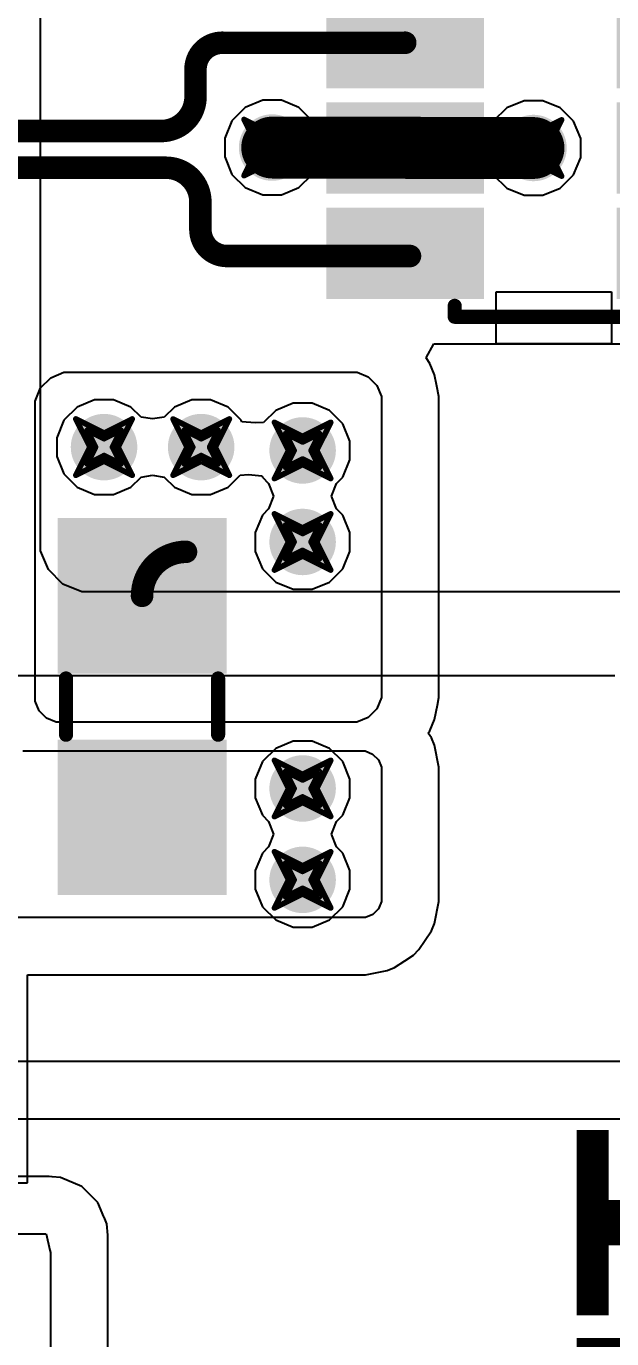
# Model space of a CAD drawing. Header units: inches. Extents: x -2 to 5376, y -4 to 5426.
# Drawn here: x 123.47 to 128.75, y 16.98 to 28.82 of the extents above; entities that cross this region are included whole.
import ezdxf

# ---------------------------------------------------------------- set-up
doc = ezdxf.new("R2010")
doc.units = ezdxf.units.IN
for name, color, linetype in [('Bottom Layer', 5, 'Continuous'), ('Drill Drawing', 1, 'Continuous'), ('Layer 1', 16, 'Continuous'), ('Layer 2', 76, 'Continuous'), ('Top Layer', 1, 'Continuous'), ('Top Overlay', 2, 'Continuous'), ('Top Paste', 8, 'Continuous'), ('Top Solder', 216, 'Continuous'), ('Via Holes', 16, 'Continuous')]:
    doc.layers.add(name, color=color, linetype=linetype)
doc.styles.add('Arial Black_Bold', font='', dxfattribs={"height": 0.2})
doc.styles.get('Arial Black_Bold').set_extended_font_data('Arial Black', bold=True)

# ---------------------------------------------------------------- blocks, each defined once
blk = doc.blocks.new('SOT_23_6_139')
at = {"layer": 'Top Layer'}
for points in [[(-1.92, 1.26), (-0.7, 1.26), (-0.7, 0.64), (-1.92, 0.64)], [(0.7, 1.26), (1.92, 1.26), (1.92, 0.64), (0.7, 0.64)], [(-1.92, 0.31), (-0.7, 0.31), (-0.7, -0.31), (-1.92, -0.31)], [(0.7, 0.31), (1.92, 0.31), (1.92, -0.31), (0.7, -0.31)], [(-1.92, -0.64), (-0.7, -0.64), (-0.7, -1.26), (-1.92, -1.26)], [(0.7, -0.64), (1.92, -0.64), (1.92, -1.26), (0.7, -1.26)]]:
    blk.add_hatch(color=1, dxfattribs=at).paths.add_polyline_path(points)
at = {"layer": 'Top Paste'}
for points in [[(-1.92, 1.26), (-0.7, 1.26), (-0.7, 0.64), (-1.92, 0.64)], [(0.7, 1.26), (1.92, 1.26), (1.92, 0.64), (0.7, 0.64)], [(-1.92, 0.31), (-0.7, 0.31), (-0.7, -0.31), (-1.92, -0.31)], [(0.7, 0.31), (1.92, 0.31), (1.92, -0.31), (0.7, -0.31)], [(-1.92, -0.64), (-0.7, -0.64), (-0.7, -1.26), (-1.92, -1.26)], [(0.7, -0.64), (1.92, -0.64), (1.92, -1.26), (0.7, -1.26)]]:
    blk.add_hatch(color=8, dxfattribs=at).paths.add_polyline_path(points)
at = {"layer": 'Top Solder'}
for points in [[(-2.022, 1.362), (-0.598, 1.362), (-0.598, 0.538), (-2.022, 0.538)], [(0.598, 1.362), (2.022, 1.362), (2.022, 0.538), (0.598, 0.538)], [(-2.022, 0.412), (-0.598, 0.412), (-0.598, -0.412), (-2.022, -0.412)], [(0.598, 0.412), (2.022, 0.412), (2.022, -0.412), (0.598, -0.412)], [(-2.022, -0.538), (-0.598, -0.538), (-0.598, -1.362), (-2.022, -1.362)], [(0.598, -0.538), (2.022, -0.538), (2.022, -1.362), (0.598, -1.362)]]:
    blk.add_hatch(color=216, dxfattribs=at).paths.add_polyline_path(points)
at = {"layer": 'Top Overlay', "const_width": 0.127}
for points in [[(-0.889, 1.524), (-0.889, 1.424)], [(0.864, 1.524), (-0.889, 1.524)], [(0.864, 1.524), (0.864, 1.424)], [(-2.184, 1.092), (-2.184, 0.838)], [(-2.057, 0.965), (-2.184, 1.092)], [(-2.057, 0.965), (-2.184, 0.838)], [(-0.889, -1.524), (-0.889, -1.424)], [(0.864, -1.424), (0.864, -1.524)], [(0.864, -1.524), (-0.889, -1.524)]]:
    blk.add_lwpolyline(points, dxfattribs=at)
at = {"layer": 'Top Overlay', "const_width": 0.0635}
for points in [[(-0.921, 1.524, 1), (-0.857, 1.524, 1)], [(-0.921, 1.524, 1), (-0.857, 1.524, 1)], [(0.832, 1.524, 1), (0.895, 1.524, 1)], [(0.832, 1.524, 1), (0.895, 1.524, 1)], [(-0.921, 1.424, 1), (-0.857, 1.424, 1)], [(0.832, 1.424, 1), (0.895, 1.424, 1)], [(-2.216, 1.092, 1), (-2.153, 1.092, 1)], [(-2.216, 1.092, 1), (-2.153, 1.092, 1)], [(-2.089, 0.965, 1), (-2.026, 0.965, 1)], [(-2.089, 0.965, 1), (-2.026, 0.965, 1)], [(-2.216, 0.838, 1), (-2.153, 0.838, 1)], [(-2.216, 0.838, 1), (-2.153, 0.838, 1)], [(-0.921, -1.424, 1), (-0.857, -1.424, 1)], [(0.832, -1.424, 1), (0.895, -1.424, 1)], [(-0.921, -1.524, 1), (-0.857, -1.524, 1)], [(-0.921, -1.524, 1), (-0.857, -1.524, 1)], [(0.832, -1.524, 1), (0.895, -1.524, 1)], [(0.832, -1.524, 1), (0.895, -1.524, 1)]]:
    blk.add_lwpolyline(points, format="xyb", close=True, dxfattribs=at)
blk = doc.blocks.new('I___0805_257')
at = {"layer": 'Top Layer'}
for points in [[(-1.6, 0.66), (-0.4, 0.66), (-0.4, -0.66), (-1.6, -0.66)], [(0.4, 0.66), (1.6, 0.66), (1.6, -0.66), (0.4, -0.66)]]:
    blk.add_hatch(color=1, dxfattribs=at).paths.add_polyline_path(points)
at = {"layer": 'Top Paste'}
for points in [[(-1.6, 0.66), (-0.4, 0.66), (-0.4, -0.66), (-1.6, -0.66)], [(0.4, 0.66), (1.6, 0.66), (1.6, -0.66), (0.4, -0.66)]]:
    blk.add_hatch(color=8, dxfattribs=at).paths.add_polyline_path(points)
at = {"layer": 'Top Solder'}
for points in [[(-1.702, 0.762), (-0.298, 0.762), (-0.298, -0.762), (-1.702, -0.762)], [(0.298, 0.762), (1.702, 0.762), (1.702, -0.762), (0.298, -0.762)]]:
    blk.add_hatch(color=216, dxfattribs=at).paths.add_polyline_path(points)
at = {"layer": 'Top Overlay', "const_width": 0.127}
for points in [[(0.254, 0.686), (-0.254, 0.686)], [(0.254, -0.686), (-0.254, -0.686)]]:
    blk.add_lwpolyline(points, dxfattribs=at)
at = {"layer": 'Top Overlay', "const_width": 0.0635}
for points in [[(-0.286, 0.686, 1), (-0.222, 0.686, 1)], [(0.222, 0.686, 1), (0.286, 0.686, 1)], [(-0.286, -0.686, 1), (-0.222, -0.686, 1)], [(0.222, -0.686, 1), (0.286, -0.686, 1)]]:
    blk.add_lwpolyline(points, format="xyb", close=True, dxfattribs=at)

msp = doc.modelspace()

# ---------------------------------------------------------------- hatches: boundary and pattern name
at = {"layer": 'Bottom Layer'}
h = msp.add_hatch(color=5, dxfattribs=at)
edge = h.paths.add_edge_path()
edge.add_arc((125.684, 27.728), 0.3, 0, 360)
h = msp.add_hatch(color=5, dxfattribs=at)
edge = h.paths.add_edge_path()
edge.add_arc((128.041, 27.724), 0.3, 0, 360)
h = msp.add_hatch(color=5, dxfattribs=at)
edge = h.paths.add_edge_path()
edge.add_arc((124.168, 25.024), 0.3, 0, 360)
h = msp.add_hatch(color=5, dxfattribs=at)
edge = h.paths.add_edge_path()
edge.add_arc((125.044, 25.024), 0.3, 0, 360)
h = msp.add_hatch(color=5, dxfattribs=at)
edge = h.paths.add_edge_path()
edge.add_arc((125.959, 24.994), 0.3, 0, 360)
h = msp.add_hatch(color=5, dxfattribs=at)
edge = h.paths.add_edge_path()
edge.add_arc((125.959, 24.168), 0.3, 0, 360)
h = msp.add_hatch(color=5, dxfattribs=at)
edge = h.paths.add_edge_path()
edge.add_arc((125.959, 21.943), 0.3, 0, 360)
h = msp.add_hatch(color=5, dxfattribs=at)
edge = h.paths.add_edge_path()
edge.add_arc((125.959, 21.118), 0.3, 0, 360)
at = {"layer": 'Layer 1'}
h = msp.add_hatch(color=16, dxfattribs=at)
edge = h.paths.add_edge_path()
edge.add_arc((125.684, 27.728), 0.3, 0, 360)
h = msp.add_hatch(color=16, dxfattribs=at)
edge = h.paths.add_edge_path()
edge.add_arc((128.041, 27.724), 0.3, 0, 360)
h = msp.add_hatch(color=16, dxfattribs=at)
edge = h.paths.add_edge_path()
edge.add_arc((124.168, 25.024), 0.3, 0, 360)
h = msp.add_hatch(color=16, dxfattribs=at)
edge = h.paths.add_edge_path()
edge.add_arc((125.044, 25.024), 0.3, 0, 360)
h = msp.add_hatch(color=16, dxfattribs=at)
edge = h.paths.add_edge_path()
edge.add_arc((125.959, 24.994), 0.3, 0, 360)
h = msp.add_hatch(color=16, dxfattribs=at)
edge = h.paths.add_edge_path()
edge.add_arc((125.959, 24.168), 0.3, 0, 360)
h = msp.add_hatch(color=16, dxfattribs=at)
edge = h.paths.add_edge_path()
edge.add_arc((125.959, 21.943), 0.3, 0, 360)
h = msp.add_hatch(color=16, dxfattribs=at)
edge = h.paths.add_edge_path()
edge.add_arc((125.959, 21.118), 0.3, 0, 360)
at = {"layer": 'Layer 2'}
h = msp.add_hatch(color=76, dxfattribs=at)
edge = h.paths.add_edge_path()
edge.add_arc((125.684, 27.728), 0.3, 0, 360)
h = msp.add_hatch(color=76, dxfattribs=at)
edge = h.paths.add_edge_path()
edge.add_arc((128.041, 27.724), 0.3, 0, 360)
h = msp.add_hatch(color=76, dxfattribs=at)
edge = h.paths.add_edge_path()
edge.add_arc((124.168, 25.024), 0.3, 0, 360)
h = msp.add_hatch(color=76, dxfattribs=at)
edge = h.paths.add_edge_path()
edge.add_arc((125.044, 25.024), 0.3, 0, 360)
h = msp.add_hatch(color=76, dxfattribs=at)
edge = h.paths.add_edge_path()
edge.add_arc((125.959, 24.994), 0.3, 0, 360)
h = msp.add_hatch(color=76, dxfattribs=at)
edge = h.paths.add_edge_path()
edge.add_arc((125.959, 24.168), 0.3, 0, 360)
h = msp.add_hatch(color=76, dxfattribs=at)
edge = h.paths.add_edge_path()
edge.add_arc((125.959, 21.943), 0.3, 0, 360)
h = msp.add_hatch(color=76, dxfattribs=at)
edge = h.paths.add_edge_path()
edge.add_arc((125.959, 21.118), 0.3, 0, 360)
at = {"layer": 'Top Layer'}
h = msp.add_hatch(color=1, dxfattribs=at)
edge = h.paths.add_edge_path()
edge.add_arc((125.684, 27.728), 0.3, 0, 360)
h = msp.add_hatch(color=1, dxfattribs=at)
edge = h.paths.add_edge_path()
edge.add_arc((128.041, 27.724), 0.3, 0, 360)
h = msp.add_hatch(color=1, dxfattribs=at)
edge = h.paths.add_edge_path()
edge.add_arc((124.168, 25.024), 0.3, 0, 360)
h = msp.add_hatch(color=1, dxfattribs=at)
edge = h.paths.add_edge_path()
edge.add_arc((125.044, 25.024), 0.3, 0, 360)
h = msp.add_hatch(color=1, dxfattribs=at)
edge = h.paths.add_edge_path()
edge.add_arc((125.959, 24.994), 0.3, 0, 360)
h = msp.add_hatch(color=1, dxfattribs=at)
edge = h.paths.add_edge_path()
edge.add_arc((125.959, 24.168), 0.3, 0, 360)
h = msp.add_hatch(color=1, dxfattribs=at)
edge = h.paths.add_edge_path()
edge.add_arc((125.959, 21.943), 0.3, 0, 360)
h = msp.add_hatch(color=1, dxfattribs=at)
edge = h.paths.add_edge_path()
edge.add_arc((125.959, 21.118), 0.3, 0, 360)
at = {"layer": 'Via Holes'}
h = msp.add_hatch(color=7, dxfattribs=at)
edge = h.paths.add_edge_path()
edge.add_arc((125.684, 27.728), 0.15, 0, 360)
h = msp.add_hatch(color=7, dxfattribs=at)
edge = h.paths.add_edge_path()
edge.add_arc((128.041, 27.724), 0.15, 0, 360)
h = msp.add_hatch(color=7, dxfattribs=at)
edge = h.paths.add_edge_path()
edge.add_arc((124.168, 25.024), 0.15, 0, 360)
h = msp.add_hatch(color=7, dxfattribs=at)
edge = h.paths.add_edge_path()
edge.add_arc((125.044, 25.024), 0.15, 0, 360)
h = msp.add_hatch(color=7, dxfattribs=at)
edge = h.paths.add_edge_path()
edge.add_arc((125.959, 24.994), 0.15, 0, 360)
h = msp.add_hatch(color=7, dxfattribs=at)
edge = h.paths.add_edge_path()
edge.add_arc((125.959, 24.168), 0.15, 0, 360)
h = msp.add_hatch(color=7, dxfattribs=at)
edge = h.paths.add_edge_path()
edge.add_arc((125.959, 21.943), 0.15, 0, 360)
h = msp.add_hatch(color=7, dxfattribs=at)
edge = h.paths.add_edge_path()
edge.add_arc((125.959, 21.118), 0.15, 0, 360)

# ---------------------------------------------------------------- linework, layer by layer
at = {"layer": 'Bottom Layer'}
for p, q in [((125.442, 28.09), (125.322, 27.97)), ((125.599, 28.155), (125.442, 28.09)), ((125.769, 28.155), (125.599, 28.155)), ((125.926, 28.09), (125.769, 28.155)), ((126.046, 27.97), (125.926, 28.09)), ((127.8, 28.086), (127.679, 27.966)), ((127.956, 28.151), (127.8, 28.086)), ((128.126, 28.151), (127.956, 28.151)), ((128.283, 28.086), (128.126, 28.151)), ((128.403, 27.966), (128.283, 28.086)), ((125.322, 27.97), (125.257, 27.813)), ((126.111, 27.813), (126.046, 27.97)), ((127.679, 27.966), (127.614, 27.809)), ((128.468, 27.809), (128.403, 27.966)), ((125.257, 27.813), (125.257, 27.643)), ((126.111, 27.643), (126.111, 27.813)), ((127.614, 27.809), (127.614, 27.639)), ((128.468, 27.639), (128.468, 27.809)), ((125.257, 27.643), (125.322, 27.486)), ((126.046, 27.486), (126.111, 27.643)), ((127.614, 27.639), (127.679, 27.482)), ((128.403, 27.482), (128.468, 27.639)), ((125.322, 27.486), (125.442, 27.366)), ((125.926, 27.366), (126.046, 27.486)), ((127.679, 27.482), (127.8, 27.362)), ((128.283, 27.362), (128.403, 27.482)), ((125.442, 27.366), (125.599, 27.301)), ((125.599, 27.301), (125.769, 27.301)), ((125.769, 27.301), (125.926, 27.366)), ((127.8, 27.362), (127.956, 27.297)), ((127.956, 27.297), (128.126, 27.297)), ((128.126, 27.297), (128.283, 27.362)), ((123.926, 25.386), (123.806, 25.266)), ((124.083, 25.451), (123.926, 25.386)), ((124.253, 25.451), (124.083, 25.451)), ((124.41, 25.386), (124.253, 25.451)), ((124.502, 25.295), (124.41, 25.386)), ((124.802, 25.386), (124.711, 25.295)), ((124.959, 25.451), (124.802, 25.386)), ((125.129, 25.451), (124.959, 25.451)), ((125.286, 25.386), (125.129, 25.451)), ((125.406, 25.266), (125.286, 25.386)), ((125.717, 25.356), (125.607, 25.246)), ((125.874, 25.421), (125.717, 25.356)), ((126.044, 25.421), (125.874, 25.421)), ((126.2, 25.356), (126.044, 25.421)), ((126.321, 25.235), (126.2, 25.356)), ((123.806, 25.266), (123.741, 25.109)), ((124.606, 25.278), (124.502, 25.295)), ((124.711, 25.295), (124.606, 25.278)), ((125.412, 25.253), (125.406, 25.266)), ((125.531, 25.242), (125.412, 25.253)), ((125.607, 25.246), (125.531, 25.242)), ((126.386, 25.079), (126.321, 25.235)), ((123.741, 25.109), (123.741, 24.939)), ((126.386, 24.909), (126.386, 25.079)), ((123.741, 24.939), (123.806, 24.782)), ((126.321, 24.752), (126.386, 24.909)), ((123.806, 24.782), (123.926, 24.662)), ((124.502, 24.754), (124.606, 24.77)), ((124.606, 24.77), (124.711, 24.754)), ((125.286, 24.662), (125.396, 24.772)), ((125.396, 24.772), (125.471, 24.776)), ((125.471, 24.776), (125.591, 24.765)), ((125.591, 24.765), (125.597, 24.752)), ((123.926, 24.662), (124.083, 24.597)), ((124.253, 24.597), (124.41, 24.662)), ((124.41, 24.662), (124.502, 24.754)), ((124.711, 24.754), (124.802, 24.662)), ((124.802, 24.662), (124.959, 24.597)), ((125.129, 24.597), (125.286, 24.662)), ((125.597, 24.752), (125.652, 24.696)), ((125.652, 24.696), (125.697, 24.581)), ((126.22, 24.581), (126.265, 24.696)), ((126.265, 24.696), (126.321, 24.752)), ((124.083, 24.597), (124.253, 24.597)), ((124.959, 24.597), (125.129, 24.597)), ((125.697, 24.581), (125.652, 24.466)), ((126.265, 24.466), (126.22, 24.581)), ((125.597, 24.41), (125.532, 24.253)), ((125.652, 24.466), (125.597, 24.41)), ((126.321, 24.41), (126.265, 24.466)), ((126.386, 24.253), (126.321, 24.41)), ((125.532, 24.253), (125.532, 24.083)), ((126.386, 24.083), (126.386, 24.253)), ((125.532, 24.083), (125.597, 23.926)), ((126.321, 23.926), (126.386, 24.083)), ((125.597, 23.926), (125.717, 23.806)), ((126.2, 23.806), (126.321, 23.926)), ((125.717, 23.806), (125.874, 23.741)), ((125.874, 23.741), (126.044, 23.741)), ((126.044, 23.741), (126.2, 23.806)), ((125.717, 22.305), (125.597, 22.185)), ((125.874, 22.37), (125.717, 22.305)), ((126.044, 22.37), (125.874, 22.37)), ((126.2, 22.305), (126.044, 22.37)), ((126.321, 22.185), (126.2, 22.305)), ((125.597, 22.185), (125.532, 22.028)), ((126.386, 22.028), (126.321, 22.185)), ((125.532, 22.028), (125.532, 21.858)), ((126.386, 21.858), (126.386, 22.028)), ((125.532, 21.858), (125.597, 21.701)), ((126.321, 21.701), (126.386, 21.858)), ((125.597, 21.701), (125.652, 21.646)), ((126.265, 21.646), (126.321, 21.701)), ((125.652, 21.646), (125.697, 21.531)), ((126.22, 21.531), (126.265, 21.646)), ((125.697, 21.531), (125.652, 21.415)), ((126.265, 21.415), (126.22, 21.531)), ((125.597, 21.36), (125.532, 21.203)), ((125.652, 21.415), (125.597, 21.36)), ((126.321, 21.36), (126.265, 21.415)), ((126.386, 21.203), (126.321, 21.36)), ((125.532, 21.203), (125.532, 21.033)), ((126.386, 21.033), (126.386, 21.203)), ((125.532, 21.033), (125.597, 20.876)), ((126.321, 20.876), (126.386, 21.033)), ((125.597, 20.876), (125.717, 20.756)), ((126.2, 20.756), (126.321, 20.876)), ((125.717, 20.756), (125.874, 20.691)), ((126.044, 20.691), (126.2, 20.756)), ((125.874, 20.691), (126.044, 20.691)), ((127.191, 19.479), (122.133, 19.479)), ((132.296, 19.479), (127.191, 19.479)), ((122.085, 18.961), (127.191, 18.961)), ((127.191, 18.961), (132.296, 18.961))]:
    msp.add_line(p, q, dxfattribs=at)
at = {"layer": 'Drill Drawing', "const_width": 0.0508}
for points in [[(125.43, 27.982), (125.684, 27.855)], [(125.43, 27.982), (125.557, 27.728)], [(125.684, 27.855), (125.938, 27.982)], [(125.811, 27.728), (125.938, 27.982)], [(127.787, 27.978), (128.041, 27.851)], [(127.787, 27.978), (127.914, 27.724)], [(128.041, 27.851), (128.295, 27.978)], [(128.168, 27.724), (128.295, 27.978)], [(125.532, 27.88), (125.684, 27.804)], [(125.532, 27.88), (125.608, 27.728)], [(125.684, 27.804), (125.837, 27.88)], [(125.761, 27.728), (125.837, 27.88)], [(127.889, 27.877), (128.041, 27.8)], [(127.889, 27.877), (127.965, 27.724)], [(128.041, 27.8), (128.194, 27.877)], [(128.118, 27.724), (128.194, 27.877)], [(125.43, 27.474), (125.557, 27.728)], [(125.532, 27.576), (125.608, 27.728)], [(125.761, 27.728), (125.837, 27.576)], [(125.811, 27.728), (125.938, 27.474)], [(127.787, 27.47), (127.914, 27.724)], [(127.889, 27.572), (127.965, 27.724)], [(128.118, 27.724), (128.194, 27.572)], [(128.168, 27.724), (128.295, 27.47)], [(125.43, 27.474), (125.684, 27.601)], [(125.532, 27.576), (125.684, 27.652)], [(125.684, 27.652), (125.837, 27.576)], [(125.684, 27.601), (125.938, 27.474)], [(127.787, 27.47), (128.041, 27.597)], [(127.889, 27.572), (128.041, 27.648)], [(128.041, 27.648), (128.194, 27.572)], [(128.041, 27.597), (128.295, 27.47)], [(123.914, 25.278), (124.168, 25.151)], [(123.914, 25.278), (124.041, 25.024)], [(124.168, 25.151), (124.422, 25.278)], [(124.295, 25.024), (124.422, 25.278)], [(124.79, 25.278), (125.044, 25.151)], [(124.79, 25.278), (124.917, 25.024)], [(125.044, 25.151), (125.298, 25.278)], [(125.171, 25.024), (125.298, 25.278)], [(125.705, 25.248), (125.959, 25.121)], [(125.705, 25.248), (125.832, 24.994)], [(125.959, 25.121), (126.213, 25.248)], [(126.086, 24.994), (126.213, 25.248)], [(124.016, 25.177), (124.168, 25.1)], [(124.016, 25.177), (124.092, 25.024)], [(124.168, 25.1), (124.32, 25.177)], [(124.244, 25.024), (124.32, 25.177)], [(124.892, 25.177), (125.044, 25.1)], [(124.892, 25.177), (124.968, 25.024)], [(125.044, 25.1), (125.197, 25.177)], [(125.12, 25.024), (125.197, 25.177)], [(125.806, 25.146), (125.959, 25.07)], [(125.806, 25.146), (125.882, 24.994)], [(125.959, 25.07), (126.111, 25.146)], [(126.035, 24.994), (126.111, 25.146)], [(123.914, 24.77), (124.041, 25.024)], [(124.016, 24.872), (124.092, 25.024)], [(124.244, 25.024), (124.32, 24.872)], [(124.295, 25.024), (124.422, 24.77)], [(124.79, 24.77), (124.917, 25.024)], [(124.892, 24.872), (124.968, 25.024)], [(125.12, 25.024), (125.197, 24.872)], [(125.171, 25.024), (125.298, 24.77)], [(125.705, 24.74), (125.832, 24.994)], [(125.806, 24.841), (125.882, 24.994)], [(126.035, 24.994), (126.111, 24.841)], [(126.086, 24.994), (126.213, 24.74)], [(123.914, 24.77), (124.168, 24.897)], [(124.016, 24.872), (124.168, 24.948)], [(124.168, 24.948), (124.32, 24.872)], [(124.168, 24.897), (124.422, 24.77)], [(124.79, 24.77), (125.044, 24.897)], [(124.892, 24.872), (125.044, 24.948)], [(125.044, 24.948), (125.197, 24.872)], [(125.044, 24.897), (125.298, 24.77)], [(125.705, 24.74), (125.959, 24.867)], [(125.806, 24.841), (125.959, 24.917)], [(125.959, 24.917), (126.111, 24.841)], [(125.959, 24.867), (126.213, 24.74)], [(125.705, 24.422), (125.959, 24.295)], [(125.705, 24.422), (125.832, 24.168)], [(125.959, 24.295), (126.213, 24.422)], [(126.086, 24.168), (126.213, 24.422)], [(125.806, 24.321), (125.959, 24.244)], [(125.806, 24.321), (125.882, 24.168)], [(125.959, 24.244), (126.111, 24.321)], [(126.035, 24.168), (126.111, 24.321)], [(125.705, 23.914), (125.832, 24.168)], [(125.806, 24.016), (125.882, 24.168)], [(126.035, 24.168), (126.111, 24.016)], [(126.086, 24.168), (126.213, 23.914)], [(125.705, 23.914), (125.959, 24.041)], [(125.806, 24.016), (125.959, 24.092)], [(125.959, 24.092), (126.111, 24.016)], [(125.959, 24.041), (126.213, 23.914)], [(125.705, 22.197), (125.959, 22.07)], [(125.705, 22.197), (125.832, 21.943)], [(125.959, 22.07), (126.213, 22.197)], [(126.086, 21.943), (126.213, 22.197)], [(125.806, 22.096), (125.959, 22.019)], [(125.806, 22.096), (125.882, 21.943)], [(125.959, 22.019), (126.111, 22.096)], [(126.035, 21.943), (126.111, 22.096)], [(125.705, 21.689), (125.832, 21.943)], [(125.806, 21.791), (125.882, 21.943)], [(126.035, 21.943), (126.111, 21.791)], [(126.086, 21.943), (126.213, 21.689)], [(125.705, 21.689), (125.959, 21.816)], [(125.806, 21.791), (125.959, 21.867)], [(125.959, 21.867), (126.111, 21.791)], [(125.959, 21.816), (126.213, 21.689)], [(125.705, 21.372), (125.959, 21.245)], [(125.705, 21.372), (125.832, 21.118)], [(125.959, 21.245), (126.213, 21.372)], [(126.086, 21.118), (126.213, 21.372)], [(125.806, 21.27), (125.959, 21.194)], [(125.806, 21.27), (125.882, 21.118)], [(125.959, 21.194), (126.111, 21.27)], [(126.035, 21.118), (126.111, 21.27)], [(125.705, 20.864), (125.832, 21.118)], [(125.806, 20.965), (125.882, 21.118)], [(126.035, 21.118), (126.111, 20.965)], [(126.086, 21.118), (126.213, 20.864)], [(125.705, 20.864), (125.959, 20.991)], [(125.806, 20.965), (125.959, 21.042)], [(125.959, 21.042), (126.111, 20.965)], [(125.959, 20.991), (126.213, 20.864)]]:
    msp.add_lwpolyline(points, dxfattribs=at)
at = {"layer": 'Drill Drawing', "const_width": 0.0254}
for points in [[(125.418, 27.982, 1), (125.443, 27.982, 1)], [(125.418, 27.982, 1), (125.443, 27.982, 1)], [(125.926, 27.982, 1), (125.951, 27.982, 1)], [(125.926, 27.982, 1), (125.951, 27.982, 1)], [(127.775, 27.978, 1), (127.8, 27.978, 1)], [(127.775, 27.978, 1), (127.8, 27.978, 1)], [(128.283, 27.978, 1), (128.308, 27.978, 1)], [(128.283, 27.978, 1), (128.308, 27.978, 1)], [(125.519, 27.88, 1), (125.545, 27.88, 1)], [(125.519, 27.88, 1), (125.545, 27.88, 1)], [(125.672, 27.855, 1), (125.697, 27.855, 1)], [(125.672, 27.855, 1), (125.697, 27.855, 1)], [(125.824, 27.88, 1), (125.849, 27.88, 1)], [(125.824, 27.88, 1), (125.849, 27.88, 1)], [(127.876, 27.877, 1), (127.902, 27.877, 1)], [(127.876, 27.877, 1), (127.902, 27.877, 1)], [(128.029, 27.851, 1), (128.054, 27.851, 1)], [(128.029, 27.851, 1), (128.054, 27.851, 1)], [(128.181, 27.877, 1), (128.206, 27.877, 1)], [(128.181, 27.877, 1), (128.206, 27.877, 1)], [(125.545, 27.728, 1), (125.57, 27.728, 1)], [(125.545, 27.728, 1), (125.57, 27.728, 1)], [(125.595, 27.728, 1), (125.621, 27.728, 1)], [(125.595, 27.728, 1), (125.621, 27.728, 1)], [(125.672, 27.804, 1), (125.697, 27.804, 1)], [(125.672, 27.804, 1), (125.697, 27.804, 1)], [(125.748, 27.728, 1), (125.773, 27.728, 1)], [(125.748, 27.728, 1), (125.773, 27.728, 1)], [(125.799, 27.728, 1), (125.824, 27.728, 1)], [(125.799, 27.728, 1), (125.824, 27.728, 1)], [(127.902, 27.724, 1), (127.927, 27.724, 1)], [(127.902, 27.724, 1), (127.927, 27.724, 1)], [(127.952, 27.724, 1), (127.978, 27.724, 1)], [(127.952, 27.724, 1), (127.978, 27.724, 1)], [(128.029, 27.8, 1), (128.054, 27.8, 1)], [(128.029, 27.8, 1), (128.054, 27.8, 1)], [(128.105, 27.724, 1), (128.13, 27.724, 1)], [(128.105, 27.724, 1), (128.13, 27.724, 1)], [(128.156, 27.724, 1), (128.181, 27.724, 1)], [(128.156, 27.724, 1), (128.181, 27.724, 1)], [(125.672, 27.652, 1), (125.697, 27.652, 1)], [(125.672, 27.652, 1), (125.697, 27.652, 1)], [(125.672, 27.601, 1), (125.697, 27.601, 1)], [(125.672, 27.601, 1), (125.697, 27.601, 1)], [(128.029, 27.648, 1), (128.054, 27.648, 1)], [(128.029, 27.648, 1), (128.054, 27.648, 1)], [(128.029, 27.597, 1), (128.054, 27.597, 1)], [(128.029, 27.597, 1), (128.054, 27.597, 1)], [(125.418, 27.474, 1), (125.443, 27.474, 1)], [(125.418, 27.474, 1), (125.443, 27.474, 1)], [(125.519, 27.576, 1), (125.545, 27.576, 1)], [(125.519, 27.576, 1), (125.545, 27.576, 1)], [(125.824, 27.576, 1), (125.849, 27.576, 1)], [(125.824, 27.576, 1), (125.849, 27.576, 1)], [(125.926, 27.474, 1), (125.951, 27.474, 1)], [(125.926, 27.474, 1), (125.951, 27.474, 1)], [(127.775, 27.47, 1), (127.8, 27.47, 1)], [(127.775, 27.47, 1), (127.8, 27.47, 1)], [(127.876, 27.572, 1), (127.902, 27.572, 1)], [(127.876, 27.572, 1), (127.902, 27.572, 1)], [(128.181, 27.572, 1), (128.206, 27.572, 1)], [(128.181, 27.572, 1), (128.206, 27.572, 1)], [(128.283, 27.47, 1), (128.308, 27.47, 1)], [(128.283, 27.47, 1), (128.308, 27.47, 1)], [(123.901, 25.278, 1), (123.927, 25.278, 1)], [(123.901, 25.278, 1), (123.927, 25.278, 1)], [(124.409, 25.278, 1), (124.435, 25.278, 1)], [(124.409, 25.278, 1), (124.435, 25.278, 1)], [(124.778, 25.278, 1), (124.803, 25.278, 1)], [(124.778, 25.278, 1), (124.803, 25.278, 1)], [(125.285, 25.278, 1), (125.311, 25.278, 1)], [(125.285, 25.278, 1), (125.311, 25.278, 1)], [(125.692, 25.248, 1), (125.717, 25.248, 1)], [(125.692, 25.248, 1), (125.717, 25.248, 1)], [(126.2, 25.248, 1), (126.225, 25.248, 1)], [(126.2, 25.248, 1), (126.225, 25.248, 1)], [(124.003, 25.177, 1), (124.028, 25.177, 1)], [(124.003, 25.177, 1), (124.028, 25.177, 1)], [(124.155, 25.151, 1), (124.181, 25.151, 1)], [(124.155, 25.151, 1), (124.181, 25.151, 1)], [(124.155, 25.1, 1), (124.181, 25.1, 1)], [(124.155, 25.1, 1), (124.181, 25.1, 1)], [(124.308, 25.177, 1), (124.333, 25.177, 1)], [(124.308, 25.177, 1), (124.333, 25.177, 1)], [(124.879, 25.177, 1), (124.904, 25.177, 1)], [(124.879, 25.177, 1), (124.904, 25.177, 1)], [(125.031, 25.151, 1), (125.057, 25.151, 1)], [(125.031, 25.151, 1), (125.057, 25.151, 1)], [(125.031, 25.1, 1), (125.057, 25.1, 1)], [(125.031, 25.1, 1), (125.057, 25.1, 1)], [(125.184, 25.177, 1), (125.209, 25.177, 1)], [(125.184, 25.177, 1), (125.209, 25.177, 1)], [(125.793, 25.146, 1), (125.819, 25.146, 1)], [(125.793, 25.146, 1), (125.819, 25.146, 1)], [(125.946, 25.121, 1), (125.971, 25.121, 1)], [(125.946, 25.121, 1), (125.971, 25.121, 1)], [(126.098, 25.146, 1), (126.124, 25.146, 1)], [(126.098, 25.146, 1), (126.124, 25.146, 1)], [(124.028, 25.024, 1), (124.054, 25.024, 1)], [(124.028, 25.024, 1), (124.054, 25.024, 1)], [(124.079, 25.024, 1), (124.104, 25.024, 1)], [(124.079, 25.024, 1), (124.104, 25.024, 1)], [(124.231, 25.024, 1), (124.257, 25.024, 1)], [(124.231, 25.024, 1), (124.257, 25.024, 1)], [(124.282, 25.024, 1), (124.308, 25.024, 1)], [(124.282, 25.024, 1), (124.308, 25.024, 1)], [(124.904, 25.024, 1), (124.93, 25.024, 1)], [(124.904, 25.024, 1), (124.93, 25.024, 1)], [(124.955, 25.024, 1), (124.981, 25.024, 1)], [(124.955, 25.024, 1), (124.981, 25.024, 1)], [(125.108, 25.024, 1), (125.133, 25.024, 1)], [(125.108, 25.024, 1), (125.133, 25.024, 1)], [(125.159, 25.024, 1), (125.184, 25.024, 1)], [(125.159, 25.024, 1), (125.184, 25.024, 1)], [(125.819, 24.994, 1), (125.844, 24.994, 1)], [(125.819, 24.994, 1), (125.844, 24.994, 1)], [(125.87, 24.994, 1), (125.895, 24.994, 1)], [(125.87, 24.994, 1), (125.895, 24.994, 1)], [(125.946, 25.07, 1), (125.971, 25.07, 1)], [(125.946, 25.07, 1), (125.971, 25.07, 1)], [(126.022, 24.994, 1), (126.047, 24.994, 1)], [(126.022, 24.994, 1), (126.047, 24.994, 1)], [(126.073, 24.994, 1), (126.098, 24.994, 1)], [(126.073, 24.994, 1), (126.098, 24.994, 1)], [(124.003, 24.872, 1), (124.028, 24.872, 1)], [(124.003, 24.872, 1), (124.028, 24.872, 1)], [(124.155, 24.948, 1), (124.181, 24.948, 1)], [(124.155, 24.948, 1), (124.181, 24.948, 1)], [(124.155, 24.897, 1), (124.181, 24.897, 1)], [(124.155, 24.897, 1), (124.181, 24.897, 1)], [(124.308, 24.872, 1), (124.333, 24.872, 1)], [(124.308, 24.872, 1), (124.333, 24.872, 1)], [(124.879, 24.872, 1), (124.904, 24.872, 1)], [(124.879, 24.872, 1), (124.904, 24.872, 1)], [(125.031, 24.948, 1), (125.057, 24.948, 1)], [(125.031, 24.948, 1), (125.057, 24.948, 1)], [(125.031, 24.897, 1), (125.057, 24.897, 1)], [(125.031, 24.897, 1), (125.057, 24.897, 1)], [(125.184, 24.872, 1), (125.209, 24.872, 1)], [(125.184, 24.872, 1), (125.209, 24.872, 1)], [(125.946, 24.917, 1), (125.971, 24.917, 1)], [(125.946, 24.917, 1), (125.971, 24.917, 1)], [(125.946, 24.867, 1), (125.971, 24.867, 1)], [(125.946, 24.867, 1), (125.971, 24.867, 1)], [(123.901, 24.77, 1), (123.927, 24.77, 1)], [(123.901, 24.77, 1), (123.927, 24.77, 1)], [(124.409, 24.77, 1), (124.435, 24.77, 1)], [(124.409, 24.77, 1), (124.435, 24.77, 1)], [(124.778, 24.77, 1), (124.803, 24.77, 1)], [(124.778, 24.77, 1), (124.803, 24.77, 1)], [(125.285, 24.77, 1), (125.311, 24.77, 1)], [(125.285, 24.77, 1), (125.311, 24.77, 1)], [(125.692, 24.74, 1), (125.717, 24.74, 1)], [(125.692, 24.74, 1), (125.717, 24.74, 1)], [(125.793, 24.841, 1), (125.819, 24.841, 1)], [(125.793, 24.841, 1), (125.819, 24.841, 1)], [(126.098, 24.841, 1), (126.124, 24.841, 1)], [(126.098, 24.841, 1), (126.124, 24.841, 1)], [(126.2, 24.74, 1), (126.225, 24.74, 1)], [(126.2, 24.74, 1), (126.225, 24.74, 1)], [(125.692, 24.422, 1), (125.717, 24.422, 1)], [(125.692, 24.422, 1), (125.717, 24.422, 1)], [(126.2, 24.422, 1), (126.225, 24.422, 1)], [(126.2, 24.422, 1), (126.225, 24.422, 1)], [(125.793, 24.321, 1), (125.819, 24.321, 1)], [(125.793, 24.321, 1), (125.819, 24.321, 1)], [(125.946, 24.295, 1), (125.971, 24.295, 1)], [(125.946, 24.295, 1), (125.971, 24.295, 1)], [(126.098, 24.321, 1), (126.124, 24.321, 1)], [(126.098, 24.321, 1), (126.124, 24.321, 1)], [(125.819, 24.168, 1), (125.844, 24.168, 1)], [(125.819, 24.168, 1), (125.844, 24.168, 1)], [(125.87, 24.168, 1), (125.895, 24.168, 1)], [(125.87, 24.168, 1), (125.895, 24.168, 1)], [(125.946, 24.244, 1), (125.971, 24.244, 1)], [(125.946, 24.244, 1), (125.971, 24.244, 1)], [(126.022, 24.168, 1), (126.047, 24.168, 1)], [(126.022, 24.168, 1), (126.047, 24.168, 1)], [(126.073, 24.168, 1), (126.098, 24.168, 1)], [(126.073, 24.168, 1), (126.098, 24.168, 1)], [(125.946, 24.092, 1), (125.971, 24.092, 1)], [(125.946, 24.092, 1), (125.971, 24.092, 1)], [(125.946, 24.041, 1), (125.971, 24.041, 1)], [(125.946, 24.041, 1), (125.971, 24.041, 1)], [(125.692, 23.914, 1), (125.717, 23.914, 1)], [(125.692, 23.914, 1), (125.717, 23.914, 1)], [(125.793, 24.016, 1), (125.819, 24.016, 1)], [(125.793, 24.016, 1), (125.819, 24.016, 1)], [(126.098, 24.016, 1), (126.124, 24.016, 1)], [(126.098, 24.016, 1), (126.124, 24.016, 1)], [(126.2, 23.914, 1), (126.225, 23.914, 1)], [(126.2, 23.914, 1), (126.225, 23.914, 1)], [(125.692, 22.197, 1), (125.717, 22.197, 1)], [(125.692, 22.197, 1), (125.717, 22.197, 1)], [(126.2, 22.197, 1), (126.225, 22.197, 1)], [(126.2, 22.197, 1), (126.225, 22.197, 1)], [(125.793, 22.096, 1), (125.819, 22.096, 1)], [(125.793, 22.096, 1), (125.819, 22.096, 1)], [(125.946, 22.07, 1), (125.971, 22.07, 1)], [(125.946, 22.07, 1), (125.971, 22.07, 1)], [(125.946, 22.019, 1), (125.971, 22.019, 1)], [(125.946, 22.019, 1), (125.971, 22.019, 1)], [(126.098, 22.096, 1), (126.124, 22.096, 1)], [(126.098, 22.096, 1), (126.124, 22.096, 1)], [(125.819, 21.943, 1), (125.844, 21.943, 1)], [(125.819, 21.943, 1), (125.844, 21.943, 1)], [(125.87, 21.943, 1), (125.895, 21.943, 1)], [(125.87, 21.943, 1), (125.895, 21.943, 1)], [(126.022, 21.943, 1), (126.047, 21.943, 1)], [(126.022, 21.943, 1), (126.047, 21.943, 1)], [(126.073, 21.943, 1), (126.098, 21.943, 1)], [(126.073, 21.943, 1), (126.098, 21.943, 1)], [(125.793, 21.791, 1), (125.819, 21.791, 1)], [(125.793, 21.791, 1), (125.819, 21.791, 1)], [(125.946, 21.867, 1), (125.971, 21.867, 1)], [(125.946, 21.867, 1), (125.971, 21.867, 1)], [(125.946, 21.816, 1), (125.971, 21.816, 1)], [(125.946, 21.816, 1), (125.971, 21.816, 1)], [(126.098, 21.791, 1), (126.124, 21.791, 1)], [(126.098, 21.791, 1), (126.124, 21.791, 1)], [(125.692, 21.689, 1), (125.717, 21.689, 1)], [(125.692, 21.689, 1), (125.717, 21.689, 1)], [(126.2, 21.689, 1), (126.225, 21.689, 1)], [(126.2, 21.689, 1), (126.225, 21.689, 1)], [(125.692, 21.372, 1), (125.717, 21.372, 1)], [(125.692, 21.372, 1), (125.717, 21.372, 1)], [(126.2, 21.372, 1), (126.225, 21.372, 1)], [(126.2, 21.372, 1), (126.225, 21.372, 1)], [(125.793, 21.27, 1), (125.819, 21.27, 1)], [(125.793, 21.27, 1), (125.819, 21.27, 1)], [(125.946, 21.245, 1), (125.971, 21.245, 1)], [(125.946, 21.245, 1), (125.971, 21.245, 1)], [(125.946, 21.194, 1), (125.971, 21.194, 1)], [(125.946, 21.194, 1), (125.971, 21.194, 1)], [(126.098, 21.27, 1), (126.124, 21.27, 1)], [(126.098, 21.27, 1), (126.124, 21.27, 1)], [(125.819, 21.118, 1), (125.844, 21.118, 1)], [(125.819, 21.118, 1), (125.844, 21.118, 1)], [(125.87, 21.118, 1), (125.895, 21.118, 1)], [(125.87, 21.118, 1), (125.895, 21.118, 1)], [(126.022, 21.118, 1), (126.047, 21.118, 1)], [(126.022, 21.118, 1), (126.047, 21.118, 1)], [(126.073, 21.118, 1), (126.098, 21.118, 1)], [(126.073, 21.118, 1), (126.098, 21.118, 1)], [(125.793, 20.965, 1), (125.819, 20.965, 1)], [(125.793, 20.965, 1), (125.819, 20.965, 1)], [(125.946, 21.042, 1), (125.971, 21.042, 1)], [(125.946, 21.042, 1), (125.971, 21.042, 1)], [(125.946, 20.991, 1), (125.971, 20.991, 1)], [(125.946, 20.991, 1), (125.971, 20.991, 1)], [(126.098, 20.965, 1), (126.124, 20.965, 1)], [(126.098, 20.965, 1), (126.124, 20.965, 1)], [(125.692, 20.864, 1), (125.717, 20.864, 1)], [(125.692, 20.864, 1), (125.717, 20.864, 1)], [(126.2, 20.864, 1), (126.225, 20.864, 1)], [(126.2, 20.864, 1), (126.225, 20.864, 1)]]:
    msp.add_lwpolyline(points, format="xyb", close=True, dxfattribs=at)
at = {"layer": 'Layer 1'}
for p, q in [((125.442, 28.09), (125.322, 27.97)), ((125.599, 28.155), (125.442, 28.09)), ((125.769, 28.155), (125.599, 28.155)), ((125.926, 28.09), (125.769, 28.155)), ((126.046, 27.97), (125.926, 28.09)), ((127.8, 28.086), (127.679, 27.966)), ((127.956, 28.151), (127.8, 28.086)), ((128.126, 28.151), (127.956, 28.151)), ((128.283, 28.086), (128.126, 28.151)), ((128.403, 27.966), (128.283, 28.086)), ((125.322, 27.97), (125.257, 27.813)), ((126.111, 27.813), (126.046, 27.97)), ((127.679, 27.966), (127.614, 27.809)), ((128.468, 27.809), (128.403, 27.966)), ((125.257, 27.813), (125.257, 27.643)), ((126.111, 27.643), (126.111, 27.813)), ((127.614, 27.809), (127.614, 27.639)), ((128.468, 27.639), (128.468, 27.809)), ((125.257, 27.643), (125.322, 27.486)), ((126.046, 27.486), (126.111, 27.643)), ((127.614, 27.639), (127.679, 27.482)), ((128.403, 27.482), (128.468, 27.639)), ((125.322, 27.486), (125.442, 27.366)), ((125.926, 27.366), (126.046, 27.486)), ((127.679, 27.482), (127.8, 27.362)), ((128.283, 27.362), (128.403, 27.482)), ((125.442, 27.366), (125.599, 27.301)), ((125.599, 27.301), (125.769, 27.301)), ((125.769, 27.301), (125.926, 27.366)), ((127.8, 27.362), (127.956, 27.297)), ((127.956, 27.297), (128.126, 27.297)), ((128.126, 27.297), (128.283, 27.362)), ((123.926, 25.386), (123.806, 25.266)), ((124.083, 25.451), (123.926, 25.386)), ((124.253, 25.451), (124.083, 25.451)), ((124.41, 25.386), (124.253, 25.451)), ((124.502, 25.295), (124.41, 25.386)), ((124.802, 25.386), (124.711, 25.295)), ((124.959, 25.451), (124.802, 25.386)), ((125.129, 25.451), (124.959, 25.451)), ((125.286, 25.386), (125.129, 25.451)), ((125.406, 25.266), (125.286, 25.386)), ((125.717, 25.356), (125.607, 25.246)), ((125.874, 25.421), (125.717, 25.356)), ((126.044, 25.421), (125.874, 25.421)), ((126.2, 25.356), (126.044, 25.421)), ((126.321, 25.235), (126.2, 25.356)), ((123.806, 25.266), (123.741, 25.109)), ((124.606, 25.278), (124.502, 25.295)), ((124.711, 25.295), (124.606, 25.278)), ((125.412, 25.253), (125.406, 25.266)), ((125.531, 25.242), (125.412, 25.253)), ((125.607, 25.246), (125.531, 25.242)), ((126.386, 25.079), (126.321, 25.235)), ((123.741, 25.109), (123.741, 24.939)), ((126.386, 24.909), (126.386, 25.079)), ((123.741, 24.939), (123.806, 24.782)), ((126.321, 24.752), (126.386, 24.909)), ((123.806, 24.782), (123.926, 24.662)), ((124.502, 24.754), (124.606, 24.77)), ((124.606, 24.77), (124.711, 24.754)), ((125.286, 24.662), (125.396, 24.772)), ((125.396, 24.772), (125.471, 24.776)), ((125.471, 24.776), (125.591, 24.765)), ((125.591, 24.765), (125.597, 24.752)), ((123.926, 24.662), (124.083, 24.597)), ((124.253, 24.597), (124.41, 24.662)), ((124.41, 24.662), (124.502, 24.754)), ((124.711, 24.754), (124.802, 24.662)), ((124.802, 24.662), (124.959, 24.597)), ((125.129, 24.597), (125.286, 24.662)), ((125.597, 24.752), (125.652, 24.696)), ((125.652, 24.696), (125.697, 24.581)), ((126.22, 24.581), (126.265, 24.696)), ((126.265, 24.696), (126.321, 24.752)), ((124.083, 24.597), (124.253, 24.597)), ((124.959, 24.597), (125.129, 24.597)), ((125.697, 24.581), (125.652, 24.466)), ((126.265, 24.466), (126.22, 24.581)), ((125.597, 24.41), (125.532, 24.253)), ((125.652, 24.466), (125.597, 24.41)), ((126.321, 24.41), (126.265, 24.466)), ((126.386, 24.253), (126.321, 24.41)), ((125.532, 24.253), (125.532, 24.083)), ((126.386, 24.083), (126.386, 24.253)), ((125.532, 24.083), (125.597, 23.926)), ((126.321, 23.926), (126.386, 24.083)), ((125.597, 23.926), (125.717, 23.806)), ((126.2, 23.806), (126.321, 23.926)), ((125.717, 23.806), (125.874, 23.741)), ((125.874, 23.741), (126.044, 23.741)), ((126.044, 23.741), (126.2, 23.806)), ((125.717, 22.305), (125.597, 22.185)), ((125.874, 22.37), (125.717, 22.305)), ((126.044, 22.37), (125.874, 22.37)), ((126.2, 22.305), (126.044, 22.37)), ((126.321, 22.185), (126.2, 22.305)), ((125.597, 22.185), (125.532, 22.028)), ((126.386, 22.028), (126.321, 22.185)), ((125.532, 22.028), (125.532, 21.858)), ((126.386, 21.858), (126.386, 22.028)), ((125.532, 21.858), (125.597, 21.701)), ((126.321, 21.701), (126.386, 21.858)), ((125.597, 21.701), (125.652, 21.646)), ((126.265, 21.646), (126.321, 21.701)), ((125.652, 21.646), (125.697, 21.531)), ((126.22, 21.531), (126.265, 21.646)), ((125.697, 21.531), (125.652, 21.415)), ((126.265, 21.415), (126.22, 21.531)), ((125.597, 21.36), (125.532, 21.203)), ((125.652, 21.415), (125.597, 21.36)), ((126.321, 21.36), (126.265, 21.415)), ((126.386, 21.203), (126.321, 21.36)), ((125.532, 21.203), (125.532, 21.033)), ((126.386, 21.033), (126.386, 21.203)), ((125.532, 21.033), (125.597, 20.876)), ((126.321, 20.876), (126.386, 21.033)), ((125.597, 20.876), (125.717, 20.756)), ((126.2, 20.756), (126.321, 20.876)), ((125.717, 20.756), (125.874, 20.691)), ((126.044, 20.691), (126.2, 20.756)), ((125.874, 20.691), (126.044, 20.691))]:
    msp.add_line(p, q, dxfattribs=at)
at = {"layer": 'Layer 2'}
for p, q in [((123.596, 24.181), (123.596, 31.09)), ((123.596, 24.089), (123.596, 24.181)), ((123.667, 23.918), (123.596, 24.089)), ((123.797, 23.788), (123.667, 23.918)), ((123.968, 23.717), (123.797, 23.788)), ((131.094, 23.717), (123.968, 23.717)), ((121.793, 22.962), (128.674, 22.962)), ((128.674, 22.962), (128.774, 22.962)), ((123.647, 18.44), (121.543, 18.44)), ((123.673, 18.44), (123.647, 18.44)), ((123.647, 18.44), (123.647, 18.44)), ((123.698, 18.438), (123.673, 18.44)), ((123.7, 18.438), (123.698, 18.438)), ((123.698, 18.438), (123.698, 18.438)), ((123.776, 18.43), (123.7, 18.438)), ((123.7, 18.438), (123.7, 18.438)), ((123.967, 18.351), (123.776, 18.43)), ((124.113, 18.205), (123.967, 18.351)), ((124.166, 18.076), (124.113, 18.205)), ((124.168, 18.073), (124.166, 18.076)), ((124.192, 18.014), (124.168, 18.073)), ((124.168, 18.073), (124.168, 18.073)), ((124.202, 17.911), (124.192, 18.014)), ((121.543, 17.922), (123.647, 17.922)), ((123.647, 17.922), (123.647, 17.922)), ((123.647, 17.922), (123.68, 17.775)), ((124.202, 5.407), (124.202, 17.911)), ((124.202, 17.911), (124.202, 17.911)), ((123.68, 17.775), (123.684, 17.755)), ((123.684, 17.755), (123.684, 5.419))]:
    msp.add_line(p, q, dxfattribs=at)
at = {"layer": 'Top Layer'}
for p, q in [((127.704, 25.956), (127.704, 26.425)), ((127.704, 26.425), (128.746, 26.425)), ((128.746, 26.425), (128.746, 25.956)), ((127.073, 25.829), (127.141, 25.956)), ((127.141, 25.956), (129.2, 25.956)), ((128.746, 25.956), (127.704, 25.956)), ((127.107, 25.779), (127.073, 25.829)), ((127.148, 25.678), (127.107, 25.779)), ((123.595, 25.559), (123.687, 25.65)), ((123.687, 25.65), (123.806, 25.7)), ((123.806, 25.7), (123.871, 25.7)), ((123.871, 25.7), (123.871, 25.7)), ((123.871, 25.7), (126.395, 25.7)), ((126.395, 25.7), (126.45, 25.7)), ((126.45, 25.7), (126.551, 25.658)), ((126.551, 25.658), (126.628, 25.581)), ((127.169, 25.573), (127.148, 25.678)), ((127.148, 25.678), (127.148, 25.678)), ((127.148, 25.678), (127.148, 25.678)), ((123.546, 25.439), (123.595, 25.559)), ((126.628, 25.581), (126.67, 25.48)), ((126.67, 25.48), (126.67, 25.425)), ((127.188, 25.48), (127.169, 25.573)), ((127.188, 25.425), (127.188, 25.48)), ((127.188, 25.48), (127.188, 25.48)), ((127.188, 25.48), (127.188, 25.48)), ((123.546, 25.375), (123.546, 25.439)), ((123.546, 24.381), (123.546, 25.375)), ((126.67, 25.425), (126.67, 22.818)), ((126.67, 25.425), (126.67, 25.425)), ((126.67, 25.425), (126.67, 25.425)), ((127.188, 22.818), (127.188, 25.425)), ((127.188, 25.425), (127.188, 25.425)), ((123.546, 22.778), (123.546, 24.381)), ((123.546, 22.731), (123.546, 22.778)), ((123.546, 22.778), (123.546, 22.778)), ((126.67, 22.763), (126.628, 22.661)), ((126.67, 22.818), (126.67, 22.763)), ((127.174, 22.694), (127.188, 22.763)), ((127.188, 22.763), (127.188, 22.818)), ((127.188, 22.763), (127.188, 22.763)), ((127.188, 22.763), (127.188, 22.763)), ((123.582, 22.644), (123.546, 22.731)), ((123.648, 22.578), (123.582, 22.644)), ((126.628, 22.661), (126.55, 22.584)), ((127.148, 22.565), (127.174, 22.694)), ((123.735, 22.542), (123.648, 22.578)), ((123.782, 22.542), (123.735, 22.542)), ((126.394, 22.542), (123.782, 22.542)), ((126.449, 22.542), (126.394, 22.542)), ((126.394, 22.542), (126.394, 22.542)), ((126.55, 22.584), (126.449, 22.542)), ((127.106, 22.463), (127.148, 22.565)), ((127.148, 22.565), (127.148, 22.565)), ((127.092, 22.442), (127.106, 22.463)), ((127.12, 22.401), (127.092, 22.442)), ((127.106, 22.463), (127.106, 22.463)), ((127.148, 22.333), (127.12, 22.401)), ((127.12, 22.401), (127.12, 22.401)), ((123.437, 22.282), (126.486, 22.282)), ((126.486, 22.282), (126.522, 22.282)), ((126.522, 22.282), (126.59, 22.254)), ((127.188, 22.135), (127.148, 22.333)), ((127.148, 22.333), (127.148, 22.333)), ((126.59, 22.254), (126.642, 22.202)), ((126.642, 22.202), (126.67, 22.135)), ((126.67, 22.135), (126.67, 22.098)), ((126.67, 22.098), (126.67, 22.098)), ((126.67, 22.098), (126.67, 20.959)), ((127.188, 20.923), (127.188, 22.135)), ((126.642, 20.856), (126.591, 20.805)), ((126.67, 20.923), (126.642, 20.856)), ((126.67, 20.959), (126.67, 20.923)), ((127.148, 20.725), (127.188, 20.923)), ((126.489, 20.778), (121.009, 20.778)), ((126.525, 20.778), (126.489, 20.778)), ((126.489, 20.778), (126.489, 20.778)), ((126.591, 20.805), (126.525, 20.778)), ((127.008, 20.49), (127.121, 20.658)), ((127.121, 20.658), (127.148, 20.725)), ((127.121, 20.658), (127.121, 20.658)), ((126.789, 20.327), (126.882, 20.388)), ((126.882, 20.388), (126.958, 20.439)), ((126.958, 20.439), (127.008, 20.49)), ((126.958, 20.439), (126.958, 20.439)), ((126.958, 20.439), (126.958, 20.439)), ((123.478, 19.424), (123.478, 20.26)), ((123.478, 20.26), (126.525, 20.26)), ((126.525, 20.26), (126.723, 20.299)), ((126.723, 20.299), (126.789, 20.327)), ((126.789, 20.327), (126.789, 20.327)), ((123.478, 18.383), (123.478, 19.424)), ((123.478, 19.424), (123.478, 19.424)), ((121.827, 18.383), (123.478, 18.383))]:
    msp.add_line(p, q, dxfattribs=at)
at = {"layer": 'Top Layer', "const_width": 0.203}
for points in [[(124.993, 28.434, -0.414214), (125.234, 28.674)], [(124.993, 28.187, -0.414214), (124.683, 27.877)], [(124.727, 27.546, -0.414214), (125.037, 27.236)], [(125.277, 26.749, -0.414214), (125.037, 26.989)], [(124.511, 23.682, -0.414214), (124.908, 24.079)]]:
    msp.add_lwpolyline(points, format="xyb", dxfattribs=at)
at = {"layer": 'Top Layer'}
for points, const_width in [([(125.234, 28.674), (126.884, 28.674)], 0.203), ([(124.993, 28.187), (124.993, 28.434)], 0.203), ([(122.213, 27.877), (124.683, 27.877)], 0.203), ([(125.684, 27.728), (126.888, 27.728)], 0.559), ([(126.888, 27.728), (126.994, 27.728)], 0.559), ([(126.909, 27.724), (128.041, 27.724)], 0.559), ([(126.884, 27.724), (126.888, 27.728)], 0.203), ([(122.213, 27.546), (124.727, 27.546)], 0.203), ([(125.037, 26.989), (125.037, 27.236)], 0.203), ([(125.277, 26.749), (126.927, 26.749)], 0.203)]:
    msp.add_lwpolyline(points, dxfattribs=dict(at, const_width=const_width))
for points, const_width in [([(125.183, 28.674, 1), (125.285, 28.674, 1)], 0.102), ([(125.183, 28.674, 1), (125.285, 28.674, 1)], 0.102), ([(126.833, 28.674, 1), (126.935, 28.674, 1)], 0.102), ([(124.943, 28.434, 1), (125.044, 28.434, 1)], 0.102), ([(124.943, 28.434, 1), (125.044, 28.434, 1)], 0.102), ([(124.943, 28.187, 1), (125.044, 28.187, 1)], 0.102), ([(124.943, 28.187, 1), (125.044, 28.187, 1)], 0.102), ([(124.633, 27.877, 1), (124.734, 27.877, 1)], 0.102), ([(124.633, 27.877, 1), (124.734, 27.877, 1)], 0.102), ([(125.545, 27.728, 1), (125.824, 27.728, 1)], 0.279), ([(126.748, 27.728, 1), (127.027, 27.728, 1)], 0.279), ([(126.748, 27.728, 1), (127.027, 27.728, 1)], 0.279), ([(126.769, 27.724, 1), (127.049, 27.724, 1)], 0.279), ([(126.855, 27.728, 1), (127.134, 27.728, 1)], 0.279), ([(127.902, 27.724, 1), (128.181, 27.724, 1)], 0.279), ([(126.833, 27.724, 1), (126.935, 27.724, 1)], 0.102), ([(126.837, 27.728, 1), (126.938, 27.728, 1)], 0.102), ([(124.676, 27.546, 1), (124.777, 27.546, 1)], 0.102), ([(124.676, 27.546, 1), (124.777, 27.546, 1)], 0.102), ([(124.986, 27.236, 1), (125.087, 27.236, 1)], 0.102), ([(124.986, 27.236, 1), (125.087, 27.236, 1)], 0.102), ([(124.986, 26.989, 1), (125.087, 26.989, 1)], 0.102), ([(124.986, 26.989, 1), (125.087, 26.989, 1)], 0.102), ([(125.226, 26.749, 1), (125.328, 26.749, 1)], 0.102), ([(125.226, 26.749, 1), (125.328, 26.749, 1)], 0.102), ([(126.876, 26.749, 1), (126.978, 26.749, 1)], 0.102), ([(124.857, 24.079, 1), (124.958, 24.079, 1)], 0.102), ([(124.46, 23.682, 1), (124.562, 23.682, 1)], 0.102)]:
    msp.add_lwpolyline(points, format="xyb", close=True, dxfattribs=dict(at, const_width=const_width))

# ---------------------------------------------------------------- block references
for name, p, rotation in [('SOT_23_6_139', (128.194, 27.724), 180), ('I___0805_257', (124.511, 22.682), 270)]:
    msp.add_blockref(name, p, dxfattribs=dict(rotation=rotation))

# ---------------------------------------------------------------- texts
at = {"layer": 'Top Overlay', "style": 'Arial Black_Bold'}
msp.add_text('INPUT', height=1.778, rotation=90, dxfattribs=at).set_placement((130.209, 10.363))

doc.saveas('drawing.dxf')
